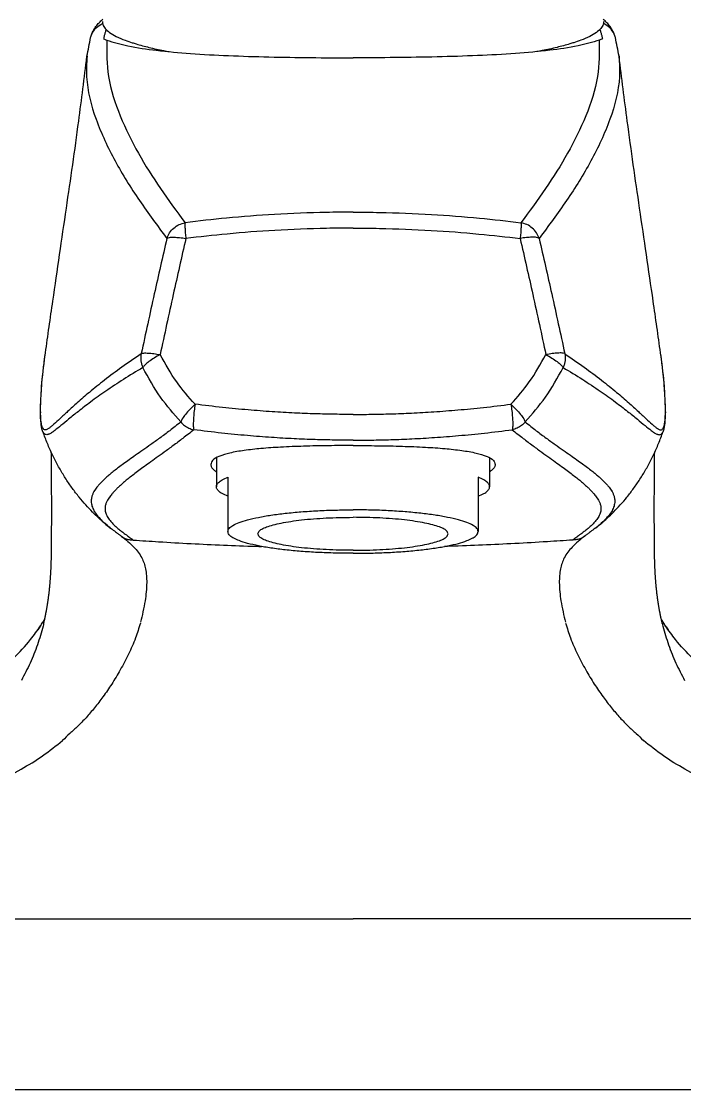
# Model space of a CAD drawing. Header units: millimetres. Extents: x 555 to 100215, y 750 to 17024.
# Drawn here: x 10255.9 to 10314.2, y 7027.1 to 7121 of the extents above; entities that cross this region are included whole.
import ezdxf

# ---------------------------------------------------------------- set-up
doc = ezdxf.new("R2010")
doc.units = ezdxf.units.MM
doc.layers.add('ELE', color=7, linetype='Continuous')

# ---------------------------------------------------------------- blocks, each defined once
blk = doc.blocks.new('zw$606B')
at = {"layer": 'ELE', "color": 8}
for p, q in [((703.119, 841.36, 0), (703.147, 841.557, 0)), ((757.208, 841.36, 0), (757.181, 841.557, 0)), ((718.164, 832.35, 0), (718.164, 829.8, 0)), ((742.164, 832.35, 0), (742.164, 829.8, 0)), ((719.164, 830.633, 0), (719.164, 825.861, 0)), ((741.164, 830.633, 0), (741.164, 825.861, 0))]:
    blk.add_line(p, q, dxfattribs=at)
at = {"layer": 'ELE', "color": 6}
for p, q in [((488.015, 791.842, 0), (730.164, 791.842, 0)), ((972.313, 791.842, 0), (730.164, 791.842, 0)), ((1435.327, 776.842, 0), (25, 776.842, 0))]:
    blk.add_line(p, q, dxfattribs=at)
at = {"layer": 'ELE', "color": 8}
for points, knots in [([(707.116, 869.256, 0), (707.129, 869.302, 0), (707.183, 869.495, 0), (707.322, 869.83, 0), (707.568, 870.22, 0), (707.861, 870.569, 0), (708.081, 870.764, 0), (708.191, 870.862, 0)], [0, 0, 0, 0, 0.141895, 0.601661, 1.081007, 1.521962, 1.962633, 1.962633, 1.962633, 1.962633]), ([(753.212, 869.256, 0), (753.199, 869.302, 0), (753.144, 869.495, 0), (753.006, 869.83, 0), (752.76, 870.22, 0), (752.467, 870.569, 0), (752.247, 870.764, 0), (752.137, 870.862, 0)], [0, 0, 0, 0, 0.141895, 0.601661, 1.081007, 1.521962, 1.962633, 1.962633, 1.962633, 1.962633]), ([(707.116, 869.256, 0), (707.147, 869.351, 0), (707.25, 869.664, 0), (707.577, 870.145, 0), (707.974, 870.384, 0), (708.174, 870.505, 0)], [0, 0, 0, 0, 0.301113, 0.986847, 1.681233, 1.681233, 1.681233, 1.681233]), ([(708.169, 870.677, 0), (708.17, 870.592, 0), (708.171, 870.367, 0), (708.399, 870.014, 0), (708.814, 869.663, 0), (709.417, 869.321, 0), (710.089, 869.034, 0), (710.564, 868.874, 0), (710.772, 868.804, 0)], [0, 0, 0, 0, 0.251824, 0.664837, 1.198151, 1.883414, 2.731573, 3.388597, 3.388597, 3.388597, 3.388597]), ([(708.483, 869.961, 0), (708.482, 869.958, 0), (708.45, 869.872, 0), (708.391, 869.696, 0), (708.315, 869.421, 0), (708.277, 869.23, 0), (708.257, 869.131, 0)], [0, 0, 0, 0, 0.0070976, 0.2751732, 0.5589814, 0.8608366, 0.8608366, 0.8608366, 0.8608366]), ([(752.159, 870.677, 0), (752.158, 870.592, 0), (752.156, 870.367, 0), (751.929, 870.014, 0), (751.514, 869.663, 0), (750.911, 869.321, 0), (750.239, 869.034, 0), (749.763, 868.874, 0), (749.556, 868.804, 0)], [0, 0, 0, 0, 0.251824, 0.664837, 1.198151, 1.883414, 2.731573, 3.388597, 3.388597, 3.388597, 3.388597]), ([(751.844, 869.961, 0), (751.845, 869.958, 0), (751.877, 869.872, 0), (751.937, 869.696, 0), (752.013, 869.421, 0), (752.051, 869.23, 0), (752.071, 869.131, 0)], [0, 0, 0, 0, 0.0070976, 0.2751732, 0.5589814, 0.8608366, 0.8608366, 0.8608366, 0.8608366]), ([(753.212, 869.256, 0), (753.18, 869.351, 0), (753.077, 869.664, 0), (752.751, 870.145, 0), (752.353, 870.384, 0), (752.153, 870.505, 0)], [0, 0, 0, 0, 0.301113, 0.986847, 1.681233, 1.681233, 1.681233, 1.681233]), ([(708.257, 869.131, 0), (708.299, 869.114, 0), (708.389, 869.079, 0), (708.479, 869.046, 0), (708.527, 869.028, 0)], [0, 0, 0, 0, 0.1375437, 0.2890105, 0.2890105, 0.2890105, 0.2890105]), ([(708.527, 869.028, 0), (709.146, 868.846, 0), (710.573, 868.426, 0), (713.046, 868.1, 0), (715.988, 867.828, 0), (719.286, 867.655, 0), (722.809, 867.545, 0), (726.459, 867.487, 0), (728.924, 867.475, 0), (730.164, 867.475, 0)], [0, 0, 0, 0, 1.934092, 4.457831, 7.460022, 10.80361, 14.360842, 18.033797, 21.754691, 21.754691, 21.754691, 21.754691]), ([(708.528, 869.028, 0), (708.527, 867.957, 0), (708.526, 865.674, 0), (709.651, 862.322, 0), (711.262, 859.057, 0), (713.223, 855.951, 0), (714.68, 853.981, 0), (715.41, 852.993, 0)], [0, 0, 0, 0, 3.192956, 6.812339, 10.458181, 14.121103, 17.808419, 17.808419, 17.808419, 17.808419]), ([(751.801, 869.028, 0), (751.182, 868.846, 0), (749.755, 868.426, 0), (747.282, 868.1, 0), (744.339, 867.828, 0), (741.042, 867.655, 0), (737.519, 867.545, 0), (733.869, 867.487, 0), (731.404, 867.475, 0), (730.164, 867.475, 0)], [0, 0, 0, 0, 1.934092, 4.457831, 7.460022, 10.80361, 14.360842, 18.033797, 21.754691, 21.754691, 21.754691, 21.754691]), ([(751.8, 869.028, 0), (751.801, 867.957, 0), (751.802, 865.674, 0), (750.677, 862.322, 0), (749.066, 859.057, 0), (747.105, 855.951, 0), (745.648, 853.981, 0), (744.917, 852.993, 0)], [0, 0, 0, 0, 3.192956, 6.812339, 10.458181, 14.121103, 17.808419, 17.808419, 17.808419, 17.808419]), ([(752.071, 869.131, 0), (752.028, 869.114, 0), (751.939, 869.079, 0), (751.848, 869.046, 0), (751.801, 869.028, 0)], [0, 0, 0, 0, 0.1375437, 0.2890105, 0.2890105, 0.2890105, 0.2890105]), ([(710.772, 868.804, 0), (710.885, 868.768, 0), (711.371, 868.614, 0), (712.291, 868.371, 0), (713.259, 868.158, 0), (713.848, 868.045, 0), (714.003, 868.016, 0)], [0, 0, 0, 0, 0.355419, 1.527898, 2.853253, 3.327862, 3.327862, 3.327862, 3.327862]), ([(749.556, 868.804, 0), (749.443, 868.768, 0), (748.957, 868.614, 0), (748.037, 868.371, 0), (747.069, 868.158, 0), (746.48, 868.045, 0), (746.324, 868.016, 0)], [0, 0, 0, 0, 0.355419, 1.527898, 2.853253, 3.327862, 3.327862, 3.327862, 3.327862]), ([(703.147, 841.556, 0), (703.362, 843.075, 0), (703.964, 847.313, 0), (704.967, 854.095, 0), (706.005, 861.255, 0), (706.559, 865.708, 0), (706.796, 867.607, 0)], [0, 0, 0, 0, 4.603147, 12.841681, 20.56605, 26.305652, 26.305652, 26.305652, 26.305652]), ([(706.798, 867.607, 0), (706.766, 867.009, 0), (706.666, 865.132, 0), (707.517, 861.965, 0), (709.204, 858.364, 0), (711.363, 854.902, 0), (712.993, 852.712, 0), (713.811, 851.613, 0)], [0, 0, 0, 0, 1.789517, 5.624093, 9.644065, 13.72121, 17.832327, 17.832327, 17.832327, 17.832327]), ([(753.53, 867.607, 0), (753.562, 867.009, 0), (753.662, 865.132, 0), (752.811, 861.965, 0), (751.124, 858.364, 0), (748.965, 854.902, 0), (747.335, 852.712, 0), (746.517, 851.613, 0)], [0, 0, 0, 0, 1.789517, 5.624093, 9.644065, 13.72121, 17.832327, 17.832327, 17.832327, 17.832327]), ([(757.181, 841.556, 0), (756.965, 843.075, 0), (756.364, 847.313, 0), (755.361, 854.095, 0), (754.323, 861.255, 0), (753.768, 865.708, 0), (753.532, 867.607, 0)], [0, 0, 0, 0, 4.603147, 12.841681, 20.56605, 26.305652, 26.305652, 26.305652, 26.305652]), ([(730.164, 853.918, 0), (729.383, 853.918, 0), (727.083, 853.895, 0), (723.377, 853.747, 0), (719.238, 853.437, 0), (716.625, 853.134, 0), (715.41, 852.993, 0)], [14.791139, 14.791139, 14.791139, 14.791139, 17.133817, 21.69071, 25.914078, 29.582266, 29.582266, 29.582266, 29.582266]), ([(730.164, 853.918, 0), (730.945, 853.918, 0), (733.245, 853.895, 0), (736.95, 853.747, 0), (741.089, 853.437, 0), (743.703, 853.134, 0), (744.917, 852.993, 0)], [14.791139, 14.791139, 14.791139, 14.791139, 17.133817, 21.69071, 25.914078, 29.582266, 29.582266, 29.582266, 29.582266]), ([(713.811, 851.612, 0), (713.882, 851.783, 0), (714.026, 852.125, 0), (714.407, 852.539, 0), (714.872, 852.854, 0), (715.232, 852.947, 0), (715.41, 852.993, 0)], [0, 0, 0, 0, 0.550776, 1.106569, 1.66091, 2.211607, 2.211607, 2.211607, 2.211607]), ([(715.41, 852.993, 0), (715.406, 852.928, 0), (715.394, 852.76, 0), (715.409, 852.454, 0), (715.434, 852.056, 0), (715.464, 851.761, 0), (715.479, 851.603, 0)], [0, 0, 0, 0, 0.194506, 0.506251, 0.915032, 1.393455, 1.393455, 1.393455, 1.393455]), ([(744.917, 852.993, 0), (744.922, 852.928, 0), (744.934, 852.76, 0), (744.919, 852.454, 0), (744.893, 852.056, 0), (744.864, 851.761, 0), (744.848, 851.603, 0)], [0, 0, 0, 0, 0.194506, 0.506251, 0.915032, 1.393455, 1.393455, 1.393455, 1.393455]), ([(746.517, 851.612, 0), (746.446, 851.783, 0), (746.302, 852.125, 0), (745.921, 852.539, 0), (745.455, 852.854, 0), (745.096, 852.947, 0), (744.917, 852.993, 0)], [0, 0, 0, 0, 0.550776, 1.106569, 1.66091, 2.211607, 2.211607, 2.211607, 2.211607]), ([(730.164, 852.519, 0), (729.387, 852.519, 0), (727.098, 852.496, 0), (723.41, 852.35, 0), (719.29, 852.043, 0), (716.689, 851.742, 0), (715.479, 851.603, 0)], [14.721709, 14.721709, 14.721709, 14.721709, 17.0531, 21.58821, 25.79183, 29.443406, 29.443406, 29.443406, 29.443406]), ([(730.164, 852.519, 0), (730.941, 852.519, 0), (733.23, 852.496, 0), (736.918, 852.35, 0), (741.038, 852.043, 0), (743.639, 851.742, 0), (744.848, 851.603, 0)], [14.721709, 14.721709, 14.721709, 14.721709, 17.0531, 21.58821, 25.79183, 29.443406, 29.443406, 29.443406, 29.443406]), ([(713.811, 851.612, 0), (713.44, 849.987, 0), (712.672, 846.619, 0), (711.941, 843.243, 0), (711.563, 841.496, 0)], [0, 0, 0, 0, 5.000939, 10.363481, 10.363481, 10.363481, 10.363481]), ([(715.479, 851.603, 0), (715.107, 849.964, 0), (714.335, 846.569, 0), (713.602, 843.165, 0), (713.222, 841.404, 0)], [0, 0, 0, 0, 5.040439, 10.44536, 10.44536, 10.44536, 10.44536]), ([(713.811, 851.612, 0), (713.89, 851.643, 0), (714.09, 851.719, 0), (714.472, 851.72, 0), (714.949, 851.694, 0), (715.295, 851.634, 0), (715.479, 851.603, 0)], [0, 0, 0, 0, 0.253573, 0.637564, 1.12866, 1.689377, 1.689377, 1.689377, 1.689377]), ([(746.517, 851.612, 0), (746.438, 851.643, 0), (746.238, 851.719, 0), (745.856, 851.72, 0), (745.379, 851.694, 0), (745.033, 851.634, 0), (744.848, 851.603, 0)], [0, 0, 0, 0, 0.253573, 0.637564, 1.12866, 1.689377, 1.689377, 1.689377, 1.689377]), ([(744.848, 851.603, 0), (745.221, 849.964, 0), (745.993, 846.569, 0), (746.726, 843.165, 0), (747.105, 841.404, 0)], [0, 0, 0, 0, 5.040439, 10.44536, 10.44536, 10.44536, 10.44536]), ([(746.517, 851.612, 0), (746.888, 849.987, 0), (747.656, 846.619, 0), (748.387, 843.243, 0), (748.765, 841.496, 0)], [0, 0, 0, 0, 5.000939, 10.363481, 10.363481, 10.363481, 10.363481]), ([(702.714, 836.371, 0), (702.732, 837.004, 0), (702.774, 838.532, 0), (702.963, 840.192, 0), (703.101, 841.219, 0), (703.119, 841.359, 0)], [0, 0, 0, 0, 1.898438, 4.584168, 5.00703, 5.00703, 5.00703, 5.00703]), ([(702.722, 836.371, 0), (702.722, 836.58, 0), (702.723, 837.041, 0), (702.757, 837.805, 0), (702.821, 838.715, 0), (702.922, 839.78, 0), (703.028, 840.679, 0), (703.101, 841.223, 0), (703.119, 841.36, 0)], [0, 0, 0, 0, 0.625448, 1.384215, 2.292611, 3.361582, 4.594443, 5.008157, 5.008157, 5.008157, 5.008157]), ([(711.558, 841.483, 0), (710.989, 841.093, 0), (709.892, 840.341, 0), (708.376, 839.205, 0), (707.073, 838.159, 0), (706.005, 837.236, 0), (705.149, 836.461, 0), (704.475, 835.822, 0), (704.072, 835.452, 0), (703.895, 835.289, 0)], [0, 0, 0, 0, 2.069472, 3.989068, 5.682825, 7.08215, 8.223508, 9.146109, 9.866446, 9.866446, 9.866446, 9.866446]), ([(711.558, 841.483, 0), (711.549, 841.45, 0), (711.533, 841.394, 0), (711.53, 841.311, 0), (711.527, 841.234, 0), (711.523, 841.149, 0), (711.519, 841.053, 0), (711.524, 840.947, 0), (711.538, 840.831, 0), (711.558, 840.705, 0), (711.59, 840.569, 0), (711.635, 840.422, 0), (711.676, 840.323, 0), (711.698, 840.271, 0)], [0, 0, 0, 0, 0.102277, 0.175478, 0.248397, 0.333101, 0.43018, 0.53579, 0.651813, 0.779431, 0.919003, 1.072153, 1.239965, 1.239965, 1.239965, 1.239965]), ([(711.563, 841.496, 0), (711.639, 841.514, 0), (711.837, 841.561, 0), (712.208, 841.54, 0), (712.685, 841.498, 0), (713.035, 841.437, 0), (713.222, 841.404, 0)], [0, 0, 0, 0, 0.232864, 0.609604, 1.103486, 1.67329, 1.67329, 1.67329, 1.67329]), ([(713.222, 841.404, 0), (713.044, 841.306, 0), (712.703, 841.12, 0), (712.261, 840.816, 0), (711.914, 840.547, 0), (711.766, 840.344, 0), (711.705, 840.262, 0)], [0, 0, 0, 0, 0.610703, 1.163988, 1.610186, 1.915301, 1.915301, 1.915301, 1.915301]), ([(716.286, 837.051, 0), (715.727, 837.685, 0), (714.546, 839.023, 0), (713.679, 840.583, 0), (713.222, 841.404, 0)], [0, 0, 0, 0, 2.530131, 5.337465, 5.337465, 5.337465, 5.337465]), ([(744.041, 837.051, 0), (744.601, 837.685, 0), (745.782, 839.023, 0), (746.649, 840.583, 0), (747.105, 841.404, 0)], [0, 0, 0, 0, 2.530131, 5.337465, 5.337465, 5.337465, 5.337465]), ([(748.765, 841.496, 0), (748.689, 841.514, 0), (748.491, 841.561, 0), (748.119, 841.54, 0), (747.642, 841.498, 0), (747.293, 841.437, 0), (747.105, 841.404, 0)], [0, 0, 0, 0, 0.232864, 0.609604, 1.103486, 1.67329, 1.67329, 1.67329, 1.67329]), ([(747.105, 841.404, 0), (747.284, 841.306, 0), (747.625, 841.12, 0), (748.066, 840.816, 0), (748.414, 840.547, 0), (748.562, 840.344, 0), (748.622, 840.262, 0)], [0, 0, 0, 0, 0.610703, 1.163988, 1.610186, 1.915301, 1.915301, 1.915301, 1.915301]), ([(748.769, 841.483, 0), (748.779, 841.45, 0), (748.795, 841.394, 0), (748.798, 841.311, 0), (748.8, 841.234, 0), (748.805, 841.149, 0), (748.809, 841.053, 0), (748.803, 840.947, 0), (748.79, 840.831, 0), (748.77, 840.705, 0), (748.738, 840.569, 0), (748.693, 840.422, 0), (748.652, 840.323, 0), (748.63, 840.271, 0)], [0, 0, 0, 0, 0.102277, 0.175478, 0.248397, 0.333101, 0.43018, 0.53579, 0.651813, 0.779431, 0.919003, 1.072153, 1.239965, 1.239965, 1.239965, 1.239965]), ([(748.769, 841.483, 0), (749.338, 841.093, 0), (750.435, 840.341, 0), (751.952, 839.205, 0), (753.255, 838.159, 0), (754.323, 837.236, 0), (755.179, 836.461, 0), (755.852, 835.822, 0), (756.256, 835.452, 0), (756.433, 835.289, 0)], [0, 0, 0, 0, 2.069472, 3.989068, 5.682825, 7.08215, 8.223508, 9.146109, 9.866446, 9.866446, 9.866446, 9.866446]), ([(757.606, 836.371, 0), (757.606, 836.58, 0), (757.605, 837.041, 0), (757.57, 837.805, 0), (757.507, 838.715, 0), (757.406, 839.78, 0), (757.3, 840.679, 0), (757.227, 841.223, 0), (757.208, 841.36, 0)], [0, 0, 0, 0, 0.625448, 1.384215, 2.292611, 3.361582, 4.594443, 5.008157, 5.008157, 5.008157, 5.008157]), ([(757.614, 836.371, 0), (757.596, 837.004, 0), (757.554, 838.532, 0), (757.365, 840.192, 0), (757.227, 841.219, 0), (757.208, 841.359, 0)], [0, 0, 0, 0, 1.898438, 4.584168, 5.00703, 5.00703, 5.00703, 5.00703]), ([(711.698, 840.271, 0), (711.126, 839.925, 0), (710.024, 839.258, 0), (708.497, 838.242, 0), (707.183, 837.304, 0), (706.105, 836.474, 0), (705.239, 835.779, 0), (704.557, 835.207, 0), (704.146, 834.881, 0), (703.966, 834.739, 0)], [0, 0, 0, 0, 2.006255, 3.864132, 5.49997, 6.848463, 7.945546, 8.829889, 9.518508, 9.518508, 9.518508, 9.518508]), ([(715.031, 835.49, 0), (714.418, 836.194, 0), (713.137, 837.664, 0), (712.196, 839.372, 0), (711.705, 840.262, 0)], [0, 0, 0, 0, 2.793992, 5.831667, 5.831667, 5.831667, 5.831667]), ([(745.296, 835.49, 0), (745.91, 836.194, 0), (747.191, 837.664, 0), (748.132, 839.372, 0), (748.622, 840.262, 0)], [0, 0, 0, 0, 2.793992, 5.831667, 5.831667, 5.831667, 5.831667]), ([(748.63, 840.271, 0), (749.202, 839.925, 0), (750.304, 839.258, 0), (751.831, 838.242, 0), (753.145, 837.304, 0), (754.223, 836.474, 0), (755.089, 835.779, 0), (755.771, 835.207, 0), (756.182, 834.881, 0), (756.361, 834.739, 0)], [0, 0, 0, 0, 2.006255, 3.864132, 5.49997, 6.848463, 7.945546, 8.829889, 9.518508, 9.518508, 9.518508, 9.518508]), ([(716.286, 837.051, 0), (716.133, 836.901, 0), (715.84, 836.614, 0), (715.47, 836.185, 0), (715.184, 835.824, 0), (715.075, 835.585, 0), (715.031, 835.49, 0)], [0, 0, 0, 0, 0.643234, 1.229716, 1.701124, 2.014651, 2.014651, 2.014651, 2.014651]), ([(716.286, 837.051, 0), (716.259, 836.855, 0), (716.207, 836.473, 0), (716.157, 835.924, 0), (716.133, 835.447, 0), (716.126, 835.08, 0), (716.163, 834.881, 0), (716.177, 834.806, 0)], [0, 0, 0, 0, 0.590958, 1.158441, 1.651186, 2.026775, 2.255035, 2.255035, 2.255035, 2.255035]), ([(730.164, 836.152, 0), (729.631, 836.155, 0), (728.527, 836.159, 0), (726.814, 836.199, 0), (724.978, 836.271, 0), (723.012, 836.383, 0), (720.905, 836.544, 0), (718.646, 836.76, 0), (717.092, 836.951, 0), (716.286, 837.051, 0)], [0, 0, 0, 0, 1.599086, 3.310109, 5.142979, 7.108494, 9.217462, 11.481729, 13.916094, 13.916094, 13.916094, 13.916094]), ([(730.164, 836.152, 0), (730.697, 836.155, 0), (731.8, 836.159, 0), (733.514, 836.199, 0), (735.349, 836.271, 0), (737.315, 836.383, 0), (739.422, 836.544, 0), (741.682, 836.76, 0), (743.236, 836.951, 0), (744.041, 837.051, 0)], [0, 0, 0, 0, 1.599086, 3.310109, 5.142979, 7.108494, 9.217462, 11.481729, 13.916094, 13.916094, 13.916094, 13.916094]), ([(744.041, 837.051, 0), (744.195, 836.901, 0), (744.488, 836.614, 0), (744.858, 836.185, 0), (745.143, 835.824, 0), (745.253, 835.585, 0), (745.296, 835.49, 0)], [0, 0, 0, 0, 0.643234, 1.229716, 1.701124, 2.014651, 2.014651, 2.014651, 2.014651]), ([(744.041, 837.051, 0), (744.068, 836.855, 0), (744.121, 836.473, 0), (744.171, 835.924, 0), (744.195, 835.447, 0), (744.202, 835.08, 0), (744.165, 834.881, 0), (744.151, 834.806, 0)], [0, 0, 0, 0, 0.590958, 1.158441, 1.651186, 2.026775, 2.255035, 2.255035, 2.255035, 2.255035]), ([(702.722, 836.371, 0), (702.718, 836.343, 0), (702.714, 836.313, 0), (702.715, 836.282, 0), (702.715, 836.281, 0)], [0, 0, 0, 0, 0.0852455, 0.090879, 0.090879, 0.090879, 0.090879]), ([(702.744, 835.766, 0), (702.743, 835.787, 0), (702.737, 835.871, 0), (702.73, 836.014, 0), (702.725, 836.176, 0), (702.723, 836.275, 0), (702.722, 836.314, 0)], [0, 0, 0, 0, 0.0641397, 0.2514782, 0.4312456, 0.5483865, 0.5483865, 0.5483865, 0.5483865]), ([(757.583, 835.766, 0), (757.585, 835.787, 0), (757.591, 835.871, 0), (757.598, 836.014, 0), (757.603, 836.176, 0), (757.605, 836.275, 0), (757.605, 836.314, 0)], [0, 0, 0, 0, 0.0641397, 0.2514782, 0.4312456, 0.5483865, 0.5483865, 0.5483865, 0.5483865]), ([(757.606, 836.371, 0), (757.61, 836.343, 0), (757.613, 836.313, 0), (757.613, 836.282, 0), (757.613, 836.281, 0)], [0, 0, 0, 0, 0.0852455, 0.090879, 0.090879, 0.090879, 0.090879]), ([(702.896, 834.718, 0), (702.877, 834.778, 0), (702.792, 835.05, 0), (702.749, 835.423, 0), (702.732, 835.731, 0), (702.727, 835.819, 0)], [0, 0, 0, 0, 0.189273, 0.854339, 1.116841, 1.116841, 1.116841, 1.116841]), ([(702.814, 835.246, 0), (702.802, 835.31, 0), (702.776, 835.439, 0), (702.757, 835.613, 0), (702.748, 835.723, 0), (702.744, 835.766, 0)], [0, 0, 0, 0, 0.1966876, 0.395102, 0.5252819, 0.5252819, 0.5252819, 0.5252819]), ([(702.909, 834.967, 0), (702.893, 835, 0), (702.852, 835.089, 0), (702.829, 835.185, 0), (702.814, 835.246, 0)], [0, 0, 0, 0, 0.1093569, 0.2948711, 0.2948711, 0.2948711, 0.2948711]), ([(703.895, 835.289, 0), (703.848, 835.247, 0), (703.76, 835.17, 0), (703.635, 835.065, 0), (703.535, 834.986, 0), (703.475, 834.943, 0), (703.453, 834.927, 0)], [0, 0, 0, 0, 0.1906895, 0.3509693, 0.4892569, 0.5720505, 0.5720505, 0.5720505, 0.5720505]), ([(715.031, 835.49, 0), (714.711, 835.232, 0), (714.107, 834.746, 0), (713.223, 834.093, 0), (712.429, 833.524, 0), (711.719, 833.025, 0), (711.087, 832.582, 0), (710.524, 832.187, 0), (710.026, 831.83, 0), (709.587, 831.505, 0), (709.199, 831.206, 0), (708.86, 830.93, 0), (708.563, 830.676, 0), (708.306, 830.441, 0), (708.084, 830.225, 0), (707.896, 830.025, 0), (707.737, 829.84, 0), (707.603, 829.669, 0), (707.526, 829.558, 0), (707.49, 829.505, 0)], [0, 0, 0, 0, 1.231587, 2.325804, 3.297966, 4.161586, 4.929529, 5.613504, 6.223289, 6.767718, 7.255064, 7.691022, 8.080132, 8.426875, 8.73523, 9.008858, 9.251455, 9.466602, 9.657838, 9.657838, 9.657838, 9.657838]), ([(715.031, 835.49, 0), (715.137, 835.381, 0), (715.348, 835.163, 0), (715.742, 834.927, 0), (716.032, 834.847, 0), (716.177, 834.806, 0)], [0, 0, 0, 0, 0.454122, 0.90694, 1.355481, 1.355481, 1.355481, 1.355481]), ([(745.296, 835.49, 0), (745.191, 835.381, 0), (744.98, 835.163, 0), (744.586, 834.927, 0), (744.295, 834.847, 0), (744.151, 834.806, 0)], [0, 0, 0, 0, 0.454122, 0.90694, 1.355481, 1.355481, 1.355481, 1.355481]), ([(745.296, 835.49, 0), (745.616, 835.232, 0), (746.22, 834.746, 0), (747.105, 834.093, 0), (747.898, 833.524, 0), (748.608, 833.025, 0), (749.241, 832.582, 0), (749.803, 832.187, 0), (750.301, 831.83, 0), (750.741, 831.505, 0), (751.128, 831.206, 0), (751.468, 830.93, 0), (751.765, 830.676, 0), (752.022, 830.441, 0), (752.243, 830.225, 0), (752.432, 830.025, 0), (752.591, 829.84, 0), (752.725, 829.669, 0), (752.802, 829.558, 0), (752.838, 829.505, 0)], [0, 0, 0, 0, 1.231587, 2.325804, 3.297966, 4.161586, 4.929529, 5.613504, 6.223289, 6.767718, 7.255064, 7.691022, 8.080132, 8.426875, 8.73523, 9.008858, 9.251455, 9.466602, 9.657838, 9.657838, 9.657838, 9.657838]), ([(756.433, 835.289, 0), (756.48, 835.247, 0), (756.568, 835.17, 0), (756.693, 835.065, 0), (756.792, 834.986, 0), (756.853, 834.943, 0), (756.875, 834.927, 0)], [0, 0, 0, 0, 0.1906895, 0.3509693, 0.4892569, 0.5720505, 0.5720505, 0.5720505, 0.5720505]), ([(757.419, 834.967, 0), (757.435, 835, 0), (757.476, 835.089, 0), (757.499, 835.185, 0), (757.514, 835.246, 0)], [0, 0, 0, 0, 0.1093569, 0.2948711, 0.2948711, 0.2948711, 0.2948711]), ([(757.432, 834.718, 0), (757.451, 834.778, 0), (757.535, 835.05, 0), (757.578, 835.423, 0), (757.596, 835.731, 0), (757.601, 835.819, 0)], [0, 0, 0, 0, 0.189273, 0.854339, 1.116841, 1.116841, 1.116841, 1.116841]), ([(757.514, 835.246, 0), (757.526, 835.31, 0), (757.551, 835.439, 0), (757.571, 835.613, 0), (757.58, 835.723, 0), (757.583, 835.766, 0)], [0, 0, 0, 0, 0.1966876, 0.395102, 0.5252819, 0.5252819, 0.5252819, 0.5252819]), ([(703.966, 834.739, 0), (703.918, 834.702, 0), (703.829, 834.635, 0), (703.7, 834.548, 0), (703.586, 834.48, 0), (703.479, 834.427, 0), (703.374, 834.388, 0), (703.266, 834.367, 0), (703.151, 834.378, 0), (703.042, 834.444, 0), (702.956, 834.56, 0), (702.919, 834.656, 0), (702.899, 834.708, 0)], [0, 0, 0, 0, 0.181783, 0.334118, 0.465431, 0.582134, 0.691242, 0.800135, 0.910334, 1.027761, 1.170038, 1.336277, 1.336277, 1.336277, 1.336277]), ([(708.858, 826.173, 0), (708.851, 826.179, 0), (708.682, 826.31, 0), (708.335, 826.593, 0), (707.809, 827.054, 0), (707.249, 827.592, 0), (706.668, 828.208, 0), (706.081, 828.898, 0), (705.503, 829.654, 0), (704.947, 830.468, 0), (704.419, 831.335, 0), (703.925, 832.253, 0), (703.471, 833.221, 0), (703.135, 834.047, 0), (702.955, 834.55, 0), (702.899, 834.708, 0)], [0, 0, 0, 0, 0.026104, 0.641556, 1.343946, 2.123021, 2.97135, 3.881601, 4.839207, 5.825513, 6.838839, 7.881434, 8.950768, 10.047842, 10.552729, 10.552729, 10.552729, 10.552729]), ([(703.453, 834.927, 0), (703.442, 834.92, 0), (703.4, 834.892, 0), (703.324, 834.847, 0), (703.223, 834.805, 0), (703.115, 834.791, 0), (703.007, 834.831, 0), (702.945, 834.903, 0), (702.917, 834.953, 0), (702.909, 834.967, 0)], [0, 0, 0, 0, 0.0395884, 0.1526264, 0.2624002, 0.3672417, 0.4708791, 0.5938876, 0.6425849, 0.6425849, 0.6425849, 0.6425849]), ([(716.177, 834.806, 0), (715.859, 834.551, 0), (715.259, 834.069, 0), (714.384, 833.417, 0), (713.601, 832.847, 0), (712.901, 832.345, 0), (712.279, 831.9, 0), (711.727, 831.501, 0), (711.238, 831.142, 0), (710.807, 830.814, 0), (710.427, 830.514, 0), (710.093, 830.238, 0), (709.801, 829.985, 0), (709.548, 829.752, 0), (709.33, 829.538, 0), (709.143, 829.341, 0), (708.986, 829.16, 0), (708.853, 828.995, 0), (708.775, 828.886, 0), (708.739, 828.835, 0)], [0, 0, 0, 0, 1.22287, 2.308835, 3.273153, 4.129447, 4.890616, 5.568308, 6.172171, 6.711108, 7.193398, 7.624728, 8.009611, 8.352407, 8.656855, 8.926607, 9.165368, 9.376725, 9.564139, 9.564139, 9.564139, 9.564139]), ([(730.164, 833.887, 0), (729.627, 833.889, 0), (728.515, 833.894, 0), (726.788, 833.935, 0), (724.939, 834.009, 0), (722.957, 834.123, 0), (720.833, 834.288, 0), (718.556, 834.509, 0), (716.989, 834.705, 0), (716.177, 834.806, 0)], [0, 0, 0, 0, 1.610955, 3.335015, 5.182211, 7.163444, 9.289599, 11.572563, 14.027221, 14.027221, 14.027221, 14.027221]), ([(730.164, 833.887, 0), (730.701, 833.889, 0), (731.813, 833.894, 0), (733.54, 833.935, 0), (735.389, 834.009, 0), (737.371, 834.123, 0), (739.495, 834.288, 0), (741.772, 834.509, 0), (743.339, 834.705, 0), (744.151, 834.806, 0)], [0, 0, 0, 0, 1.610955, 3.335015, 5.182211, 7.163444, 9.289599, 11.572563, 14.027221, 14.027221, 14.027221, 14.027221]), ([(744.151, 834.806, 0), (744.469, 834.551, 0), (745.069, 834.069, 0), (745.944, 833.417, 0), (746.727, 832.847, 0), (747.426, 832.345, 0), (748.048, 831.9, 0), (748.601, 831.501, 0), (749.089, 831.142, 0), (749.521, 830.814, 0), (749.901, 830.514, 0), (750.235, 830.238, 0), (750.526, 829.985, 0), (750.78, 829.752, 0), (750.998, 829.538, 0), (751.184, 829.341, 0), (751.342, 829.16, 0), (751.475, 828.995, 0), (751.552, 828.886, 0), (751.589, 828.835, 0)], [0, 0, 0, 0, 1.22287, 2.308835, 3.273153, 4.129447, 4.890616, 5.568308, 6.172171, 6.711108, 7.193398, 7.624728, 8.009611, 8.352407, 8.656855, 8.926607, 9.165368, 9.376725, 9.564139, 9.564139, 9.564139, 9.564139]), ([(751.47, 826.173, 0), (751.477, 826.179, 0), (751.645, 826.31, 0), (751.993, 826.593, 0), (752.519, 827.054, 0), (753.079, 827.592, 0), (753.66, 828.208, 0), (754.246, 828.898, 0), (754.824, 829.654, 0), (755.381, 830.468, 0), (755.908, 831.335, 0), (756.402, 832.253, 0), (756.857, 833.221, 0), (757.193, 834.047, 0), (757.373, 834.55, 0), (757.429, 834.708, 0)], [0, 0, 0, 0, 0.026104, 0.641556, 1.343946, 2.123021, 2.97135, 3.881601, 4.839207, 5.825513, 6.838839, 7.881434, 8.950768, 10.047842, 10.552729, 10.552729, 10.552729, 10.552729]), ([(756.361, 834.739, 0), (756.41, 834.702, 0), (756.499, 834.635, 0), (756.627, 834.548, 0), (756.742, 834.48, 0), (756.849, 834.427, 0), (756.954, 834.388, 0), (757.062, 834.367, 0), (757.176, 834.378, 0), (757.286, 834.444, 0), (757.371, 834.56, 0), (757.409, 834.656, 0), (757.429, 834.708, 0)], [0, 0, 0, 0, 0.181783, 0.334118, 0.465431, 0.582134, 0.691242, 0.800135, 0.910334, 1.027761, 1.170038, 1.336277, 1.336277, 1.336277, 1.336277]), ([(756.875, 834.927, 0), (756.886, 834.92, 0), (756.928, 834.892, 0), (757.004, 834.847, 0), (757.105, 834.805, 0), (757.213, 834.791, 0), (757.321, 834.831, 0), (757.383, 834.903, 0), (757.411, 834.953, 0), (757.419, 834.967, 0)], [0, 0, 0, 0, 0.0395884, 0.1526264, 0.2624002, 0.3672417, 0.4708791, 0.5938876, 0.6425849, 0.6425849, 0.6425849, 0.6425849]), ([(730.164, 833.417, 0), (729.442, 833.414, 0), (727.995, 833.409, 0), (725.875, 833.364, 0), (723.902, 833.286, 0), (722.161, 833.169, 0), (720.672, 833.006, 0), (719.421, 832.799, 0), (718.506, 832.518, 0), (717.827, 832.226, 0), (717.71, 831.886, 0), (717.667, 831.762, 0)], [0, 0, 0, 0, 2.166584, 4.341458, 6.359052, 8.090593, 9.570443, 10.864543, 11.854324, 12.519693, 12.899764, 12.899764, 12.899764, 12.899764]), ([(730.164, 833.417, 0), (730.886, 833.414, 0), (732.333, 833.409, 0), (734.453, 833.364, 0), (736.425, 833.286, 0), (738.166, 833.169, 0), (739.656, 833.006, 0), (740.906, 832.799, 0), (741.822, 832.518, 0), (742.501, 832.226, 0), (742.618, 831.886, 0), (742.66, 831.762, 0)], [0, 0, 0, 0, 2.166584, 4.341458, 6.359052, 8.090593, 9.570443, 10.864543, 11.854324, 12.519693, 12.899764, 12.899764, 12.899764, 12.899764]), ([(703.69, 825.194, 0), (703.692, 825.767, 0), (703.697, 827.016, 0), (703.696, 828.898, 0), (703.688, 830.793, 0), (703.675, 832.084, 0), (703.665, 832.743, 0), (703.664, 832.817, 0)], [0, 0, 0, 0, 1.718441, 3.748649, 5.646246, 7.401264, 7.622979, 7.622979, 7.622979, 7.622979]), ([(756.638, 825.194, 0), (756.636, 825.767, 0), (756.631, 827.016, 0), (756.632, 828.898, 0), (756.64, 830.793, 0), (756.653, 832.084, 0), (756.663, 832.743, 0), (756.664, 832.817, 0)], [0, 0, 0, 0, 1.718441, 3.748649, 5.646246, 7.401264, 7.622979, 7.622979, 7.622979, 7.622979]), ([(717.667, 831.762, 0), (717.667, 831.745, 0), (717.661, 831.553, 0), (717.882, 831.311, 0), (718.09, 831.156, 0), (718.161, 831.103, 0)], [0, 0, 0, 0, 0.0522126, 0.5736688, 0.8448906, 0.8448906, 0.8448906, 0.8448906]), ([(742.66, 831.762, 0), (742.661, 831.745, 0), (742.666, 831.553, 0), (742.446, 831.311, 0), (742.238, 831.156, 0), (742.166, 831.103, 0)], [0, 0, 0, 0, 0.0522126, 0.5736688, 0.8448906, 0.8448906, 0.8448906, 0.8448906]), ([(718.166, 829.8, 0), (718.17, 829.842, 0), (718.182, 829.982, 0), (718.369, 830.206, 0), (718.708, 830.438, 0), (718.998, 830.562, 0), (719.164, 830.633, 0)], [0, 0, 0, 0, 0.123686, 0.417449, 0.822606, 1.360312, 1.360312, 1.360312, 1.360312]), ([(742.161, 829.8, 0), (742.158, 829.842, 0), (742.145, 829.982, 0), (741.959, 830.206, 0), (741.62, 830.438, 0), (741.329, 830.562, 0), (741.164, 830.633, 0)], [0, 0, 0, 0, 0.123686, 0.417449, 0.822606, 1.360312, 1.360312, 1.360312, 1.360312]), ([(707.49, 829.505, 0), (707.486, 829.5, 0), (707.479, 829.49, 0), (707.473, 829.479, 0), (707.469, 829.473, 0)], [0, 0, 0, 0, 0.01905683, 0.03815563, 0.03815563, 0.03815563, 0.03815563]), ([(719.164, 828.967, 0), (718.998, 829.038, 0), (718.708, 829.162, 0), (718.369, 829.394, 0), (718.182, 829.618, 0), (718.17, 829.758, 0), (718.166, 829.8, 0)], [0, 0, 0, 0, 0.537706, 0.942863, 1.236626, 1.360312, 1.360312, 1.360312, 1.360312]), ([(741.164, 828.967, 0), (741.329, 829.038, 0), (741.62, 829.162, 0), (741.959, 829.394, 0), (742.145, 829.618, 0), (742.158, 829.758, 0), (742.161, 829.8, 0)], [0, 0, 0, 0, 0.537706, 0.942863, 1.236626, 1.360312, 1.360312, 1.360312, 1.360312]), ([(752.838, 829.505, 0), (752.841, 829.5, 0), (752.848, 829.49, 0), (752.855, 829.479, 0), (752.859, 829.473, 0)], [0, 0, 0, 0, 0.01905683, 0.03815563, 0.03815563, 0.03815563, 0.03815563]), ([(707.248, 829.028, 0), (707.221, 828.934, 0), (707.164, 828.729, 0), (707.163, 828.378, 0), (707.258, 827.986, 0), (707.463, 827.576, 0), (707.765, 827.17, 0), (708.142, 826.776, 0), (708.516, 826.445, 0), (708.762, 826.25, 0), (708.858, 826.173, 0)], [0, 0, 0, 0, 0.292307, 0.634854, 1.0401, 1.492825, 1.999346, 2.552589, 3.126427, 3.495148, 3.495148, 3.495148, 3.495148]), ([(708.718, 828.805, 0), (708.676, 828.74, 0), (708.59, 828.605, 0), (708.48, 828.38, 0), (708.394, 828.118, 0), (708.368, 827.804, 0), (708.442, 827.452, 0), (708.625, 827.086, 0), (708.832, 826.811, 0), (708.972, 826.658, 0), (709.01, 826.617, 0)], [0, 0, 0, 0, 0.232024, 0.48003, 0.749993, 1.055205, 1.411958, 1.814899, 2.273967, 2.43927, 2.43927, 2.43927, 2.43927]), ([(708.739, 828.835, 0), (708.736, 828.83, 0), (708.728, 828.82, 0), (708.722, 828.81, 0), (708.718, 828.805, 0)], [0, 0, 0, 0, 0.01859599, 0.03717586, 0.03717586, 0.03717586, 0.03717586]), ([(751.61, 828.805, 0), (751.652, 828.74, 0), (751.738, 828.605, 0), (751.848, 828.38, 0), (751.934, 828.118, 0), (751.96, 827.804, 0), (751.886, 827.452, 0), (751.703, 827.086, 0), (751.495, 826.811, 0), (751.355, 826.658, 0), (751.318, 826.617, 0)], [0, 0, 0, 0, 0.232024, 0.48003, 0.749993, 1.055205, 1.411958, 1.814899, 2.273967, 2.43927, 2.43927, 2.43927, 2.43927]), ([(753.08, 829.028, 0), (753.106, 828.934, 0), (753.164, 828.729, 0), (753.165, 828.378, 0), (753.07, 827.986, 0), (752.865, 827.576, 0), (752.563, 827.17, 0), (752.186, 826.776, 0), (751.812, 826.445, 0), (751.566, 826.25, 0), (751.47, 826.173, 0)], [0, 0, 0, 0, 0.292307, 0.634854, 1.0401, 1.492825, 1.999346, 2.552589, 3.126427, 3.495148, 3.495148, 3.495148, 3.495148]), ([(751.589, 828.835, 0), (751.592, 828.83, 0), (751.599, 828.82, 0), (751.606, 828.81, 0), (751.61, 828.805, 0)], [0, 0, 0, 0, 0.01859599, 0.03717586, 0.03717586, 0.03717586, 0.03717586]), ([(719.164, 825.861, 0), (719.193, 825.957, 0), (719.265, 826.193, 0), (719.663, 826.441, 0), (720.207, 826.69, 0), (720.966, 826.919, 0), (721.901, 827.131, 0), (723.006, 827.319, 0), (724.255, 827.479, 0), (725.624, 827.608, 0), (727.085, 827.701, 0), (728.609, 827.758, 0), (729.642, 827.771, 0), (730.164, 827.771, 0)], [0, 0, 0, 0, 0.293995, 0.720863, 1.325862, 2.115144, 3.08066, 4.207045, 5.474035, 6.857697, 8.331285, 9.865974, 11.431552, 11.431552, 11.431552, 11.431552]), ([(741.164, 825.861, 0), (741.135, 825.957, 0), (741.063, 826.193, 0), (740.664, 826.441, 0), (740.121, 826.69, 0), (739.362, 826.919, 0), (738.427, 827.131, 0), (737.322, 827.319, 0), (736.073, 827.479, 0), (734.704, 827.608, 0), (733.243, 827.701, 0), (731.719, 827.758, 0), (730.686, 827.771, 0), (730.164, 827.771, 0)], [0, 0, 0, 0, 0.293995, 0.720863, 1.325862, 2.115144, 3.08066, 4.207045, 5.474035, 6.857697, 8.331285, 9.865974, 11.431552, 11.431552, 11.431552, 11.431552]), ([(721.814, 825.664, 0), (721.836, 825.737, 0), (721.891, 825.916, 0), (722.193, 826.104, 0), (722.606, 826.293, 0), (723.182, 826.467, 0), (723.892, 826.628, 0), (724.73, 826.771, 0), (725.678, 826.893, 0), (726.717, 826.99, 0), (727.827, 827.061, 0), (728.983, 827.105, 0), (729.768, 827.111, 0), (730.164, 827.114, 0)], [0, 0, 0, 0, 0.223169, 0.547201, 1.00645, 1.605586, 2.338501, 3.19353, 4.15529, 5.205616, 6.324203, 7.489171, 8.677592, 8.677592, 8.677592, 8.677592]), ([(738.514, 825.664, 0), (738.492, 825.737, 0), (738.437, 825.916, 0), (738.135, 826.104, 0), (737.722, 826.293, 0), (737.146, 826.467, 0), (736.436, 826.628, 0), (735.598, 826.771, 0), (734.65, 826.893, 0), (733.61, 826.99, 0), (732.501, 827.061, 0), (731.345, 827.105, 0), (730.56, 827.111, 0), (730.164, 827.114, 0)], [0, 0, 0, 0, 0.223169, 0.547201, 1.00645, 1.605586, 2.338501, 3.19353, 4.15529, 5.205616, 6.324203, 7.489171, 8.677592, 8.677592, 8.677592, 8.677592]), ([(708.858, 826.173, 0), (708.907, 826.136, 0), (709.085, 825.998, 0), (709.3, 825.839, 0), (709.466, 825.717, 0), (709.499, 825.693, 0)], [0, 0, 0, 0, 0.1852023, 0.676385, 0.8016627, 0.8016627, 0.8016627, 0.8016627]), ([(709.01, 826.617, 0), (709.09, 826.534, 0), (709.211, 826.41, 0), (709.34, 826.293, 0), (709.384, 826.254, 0)], [0, 0, 0, 0, 0.3446367, 0.5219612, 0.5219612, 0.5219612, 0.5219612]), ([(709.933, 825.805, 0), (709.978, 825.771, 0), (710.146, 825.643, 0), (710.416, 825.448, 0), (710.64, 825.284, 0), (710.739, 825.212, 0)], [0, 0, 0, 0, 0.168894, 0.633043, 1.000711, 1.000711, 1.000711, 1.000711]), ([(719.69, 825.278, 0), (719.663, 825.293, 0), (719.512, 825.376, 0), (719.264, 825.529, 0), (719.193, 825.765, 0), (719.164, 825.861, 0)], [0, 0, 0, 0, 0.0917243, 0.5185926, 0.8125873, 0.8125873, 0.8125873, 0.8125873]), ([(740.638, 825.278, 0), (740.665, 825.293, 0), (740.815, 825.376, 0), (741.064, 825.529, 0), (741.135, 825.765, 0), (741.164, 825.861, 0)], [0, 0, 0, 0, 0.0917243, 0.5185926, 0.8125873, 0.8125873, 0.8125873, 0.8125873]), ([(750.395, 825.805, 0), (750.35, 825.771, 0), (750.182, 825.643, 0), (749.912, 825.448, 0), (749.688, 825.284, 0), (749.589, 825.212, 0)], [0, 0, 0, 0, 0.168894, 0.633043, 1.000711, 1.000711, 1.000711, 1.000711]), ([(751.47, 826.173, 0), (751.421, 826.136, 0), (751.243, 825.998, 0), (751.027, 825.839, 0), (750.862, 825.717, 0), (750.828, 825.693, 0)], [0, 0, 0, 0, 0.1852023, 0.676385, 0.8016627, 0.8016627, 0.8016627, 0.8016627]), ([(751.318, 826.617, 0), (751.238, 826.534, 0), (751.117, 826.41, 0), (750.987, 826.293, 0), (750.943, 826.254, 0)], [0, 0, 0, 0, 0.3446367, 0.5219612, 0.5219612, 0.5219612, 0.5219612]), ([(702.99, 817.771, 0), (702.991, 817.778, 0), (702.997, 817.801, 0), (703.007, 817.843, 0), (703.021, 817.9, 0), (703.035, 817.96, 0), (703.05, 818.022, 0), (703.064, 818.087, 0), (703.079, 818.153, 0), (703.095, 818.221, 0), (703.11, 818.291, 0), (703.125, 818.363, 0), (703.141, 818.437, 0), (703.157, 818.513, 0), (703.172, 818.59, 0), (703.188, 818.669, 0), (703.204, 818.75, 0), (703.22, 818.832, 0), (703.235, 818.916, 0), (703.251, 819.001, 0), (703.266, 819.087, 0), (703.282, 819.174, 0), (703.297, 819.263, 0), (703.312, 819.353, 0), (703.327, 819.444, 0), (703.341, 819.536, 0), (703.356, 819.629, 0), (703.37, 819.723, 0), (703.384, 819.818, 0), (703.397, 819.913, 0), (703.41, 820.01, 0), (703.424, 820.107, 0), (703.436, 820.205, 0), (703.449, 820.304, 0), (703.461, 820.403, 0), (703.473, 820.503, 0), (703.484, 820.603, 0), (703.495, 820.704, 0), (703.506, 820.806, 0), (703.516, 820.908, 0), (703.526, 821.011, 0), (703.536, 821.114, 0), (703.546, 821.218, 0), (703.555, 821.323, 0), (703.564, 821.428, 0), (703.572, 821.534, 0), (703.58, 821.64, 0), (703.588, 821.747, 0), (703.595, 821.855, 0), (703.602, 821.963, 0), (703.609, 822.071, 0), (703.616, 822.181, 0), (703.622, 822.291, 0), (703.628, 822.401, 0), (703.633, 822.513, 0), (703.638, 822.625, 0), (703.643, 822.738, 0), (703.648, 822.852, 0), (703.652, 822.967, 0), (703.656, 823.082, 0), (703.66, 823.199, 0), (703.663, 823.316, 0), (703.667, 823.434, 0), (703.67, 823.553, 0), (703.672, 823.673, 0), (703.675, 823.794, 0), (703.677, 823.917, 0), (703.679, 824.04, 0), (703.681, 824.164, 0), (703.682, 824.29, 0), (703.684, 824.417, 0), (703.685, 824.544, 0), (703.686, 824.673, 0), (703.687, 824.803, 0), (703.688, 824.934, 0), (703.688, 825.065, 0), (703.689, 825.151, 0), (703.689, 825.194, 0)], [0, 0, 0, 0, 0.018629, 0.071921, 0.130618, 0.192651, 0.257024, 0.3233, 0.391318, 0.461066, 0.532622, 0.606123, 0.681696, 0.759116, 0.838233, 0.918948, 1.001174, 1.084833, 1.169858, 1.256185, 1.343789, 1.432629, 1.522638, 1.613757, 1.705928, 1.799098, 1.893213, 1.988225, 2.084085, 2.180746, 2.278162, 2.37629, 2.475086, 2.574508, 2.674512, 2.77506, 2.876169, 2.977849, 3.080092, 3.182892, 3.286246, 3.390151, 3.494604, 3.599604, 3.70515, 3.811241, 3.917878, 4.02506, 4.132789, 4.241066, 4.349901, 4.459395, 4.56959, 4.680499, 4.792137, 4.904522, 5.01767, 5.131601, 5.246334, 5.36189, 5.478289, 5.595555, 5.713708, 5.832771, 5.952823, 6.074011, 6.196334, 6.319736, 6.444209, 6.569763, 6.696408, 6.824154, 6.953013, 7.082994, 7.214108, 7.346368, 7.474329, 7.474329, 7.474329, 7.474329]), ([(709.779, 825.484, 0), (709.788, 825.477, 0), (709.804, 825.466, 0), (709.819, 825.454, 0), (709.825, 825.449, 0)], [0, 0, 0, 0, 0.03419531, 0.05725881, 0.05725881, 0.05725881, 0.05725881]), ([(709.834, 825.442, 0), (710.209, 825.142, 0), (710.886, 824.598, 0), (711.636, 823.624, 0), (712.001, 822.533, 0), (712.074, 821.241, 0), (711.92, 819.662, 0), (711.649, 818.513, 0), (711.502, 817.89, 0)], [0, 0, 0, 0, 1.438712, 2.599974, 3.630723, 4.837554, 6.456109, 8.375587, 8.375587, 8.375587, 8.375587]), ([(709.934, 825.376, 0), (710.005, 825.337, 0), (710.181, 825.239, 0), (710.494, 825.14, 0), (710.738, 825.126, 0), (710.86, 825.119, 0)], [0, 0, 0, 0, 0.240831, 0.6041091, 0.9718223, 0.9718223, 0.9718223, 0.9718223]), ([(710.739, 825.212, 0), (710.751, 825.203, 0), (710.775, 825.186, 0), (710.797, 825.168, 0), (710.809, 825.159, 0)], [0, 0, 0, 0, 0.04462876, 0.08722371, 0.08722371, 0.08722371, 0.08722371]), ([(710.809, 825.159, 0), (710.817, 825.153, 0), (710.834, 825.139, 0), (710.852, 825.126, 0), (710.86, 825.119, 0)], [0, 0, 0, 0, 0.03247102, 0.06556999, 0.06556999, 0.06556999, 0.06556999]), ([(710.86, 825.119, 0), (711.604, 825.068, 0), (713.295, 824.953, 0), (715.935, 824.803, 0), (718.779, 824.669, 0), (720.844, 824.593, 0), (721.962, 824.56, 0), (722.131, 824.555, 0)], [0, 0, 0, 0, 2.237318, 5.084222, 7.931194, 10.77822, 11.285255, 11.285255, 11.285255, 11.285255]), ([(730.164, 823.951, 0), (729.642, 823.951, 0), (728.609, 823.963, 0), (727.085, 824.02, 0), (725.624, 824.114, 0), (724.255, 824.242, 0), (723.006, 824.402, 0), (721.901, 824.589, 0), (720.965, 824.805, 0), (720.237, 825.018, 0), (719.844, 825.204, 0), (719.69, 825.278, 0)], [10.619254, 10.619254, 10.619254, 10.619254, 12.184832, 13.71952, 15.193108, 16.576771, 17.843761, 18.970146, 19.935662, 20.724943, 21.238495, 21.238495, 21.238495, 21.238495]), ([(730.164, 824.214, 0), (729.768, 824.217, 0), (728.983, 824.222, 0), (727.827, 824.267, 0), (726.717, 824.338, 0), (725.678, 824.435, 0), (724.73, 824.557, 0), (723.892, 824.699, 0), (723.182, 824.861, 0), (722.606, 825.035, 0), (722.193, 825.223, 0), (721.891, 825.412, 0), (721.836, 825.591, 0), (721.814, 825.664, 0)], [0, 0, 0, 0, 1.188421, 2.353389, 3.471976, 4.522301, 5.484062, 6.339091, 7.072006, 7.671142, 8.130391, 8.454423, 8.677592, 8.677592, 8.677592, 8.677592]), ([(730.164, 824.214, 0), (730.56, 824.217, 0), (731.345, 824.222, 0), (732.501, 824.267, 0), (733.61, 824.338, 0), (734.65, 824.435, 0), (735.598, 824.557, 0), (736.436, 824.699, 0), (737.146, 824.861, 0), (737.722, 825.035, 0), (738.135, 825.223, 0), (738.437, 825.412, 0), (738.492, 825.591, 0), (738.514, 825.664, 0)], [0, 0, 0, 0, 1.188421, 2.353389, 3.471976, 4.522301, 5.484062, 6.339091, 7.072006, 7.671142, 8.130391, 8.454423, 8.677592, 8.677592, 8.677592, 8.677592]), ([(730.164, 823.951, 0), (730.686, 823.951, 0), (731.719, 823.963, 0), (733.243, 824.02, 0), (734.704, 824.114, 0), (736.073, 824.242, 0), (737.322, 824.402, 0), (738.427, 824.589, 0), (739.362, 824.805, 0), (740.091, 825.018, 0), (740.483, 825.204, 0), (740.638, 825.278, 0)], [10.619254, 10.619254, 10.619254, 10.619254, 12.184832, 13.71952, 15.193108, 16.576771, 17.843761, 18.970146, 19.935662, 20.724943, 21.238495, 21.238495, 21.238495, 21.238495]), ([(749.467, 825.119, 0), (748.723, 825.068, 0), (747.033, 824.953, 0), (744.393, 824.803, 0), (741.549, 824.669, 0), (739.483, 824.593, 0), (738.366, 824.56, 0), (738.197, 824.555, 0)], [0, 0, 0, 0, 2.237318, 5.084222, 7.931194, 10.77822, 11.285255, 11.285255, 11.285255, 11.285255]), ([(750.494, 825.442, 0), (750.119, 825.142, 0), (749.442, 824.598, 0), (748.691, 823.624, 0), (748.326, 822.533, 0), (748.254, 821.241, 0), (748.408, 819.662, 0), (748.679, 818.513, 0), (748.826, 817.89, 0)], [0, 0, 0, 0, 1.438712, 2.599974, 3.630723, 4.837554, 6.456109, 8.375587, 8.375587, 8.375587, 8.375587]), ([(750.393, 825.376, 0), (750.323, 825.337, 0), (750.147, 825.239, 0), (749.834, 825.14, 0), (749.59, 825.126, 0), (749.467, 825.119, 0)], [0, 0, 0, 0, 0.240831, 0.6041091, 0.9718223, 0.9718223, 0.9718223, 0.9718223]), ([(749.519, 825.159, 0), (749.511, 825.153, 0), (749.494, 825.139, 0), (749.476, 825.126, 0), (749.467, 825.119, 0)], [0, 0, 0, 0, 0.03247102, 0.06556999, 0.06556999, 0.06556999, 0.06556999]), ([(749.589, 825.212, 0), (749.577, 825.203, 0), (749.553, 825.186, 0), (749.53, 825.168, 0), (749.519, 825.159, 0)], [0, 0, 0, 0, 0.04462876, 0.08722371, 0.08722371, 0.08722371, 0.08722371]), ([(750.548, 825.484, 0), (750.539, 825.477, 0), (750.524, 825.466, 0), (750.509, 825.454, 0), (750.503, 825.449, 0)], [0, 0, 0, 0, 0.03419531, 0.05725881, 0.05725881, 0.05725881, 0.05725881]), ([(757.338, 817.771, 0), (757.336, 817.778, 0), (757.331, 817.801, 0), (757.32, 817.843, 0), (757.307, 817.9, 0), (757.293, 817.96, 0), (757.278, 818.022, 0), (757.263, 818.087, 0), (757.248, 818.153, 0), (757.233, 818.221, 0), (757.218, 818.291, 0), (757.202, 818.363, 0), (757.187, 818.437, 0), (757.171, 818.513, 0), (757.155, 818.59, 0), (757.14, 818.669, 0), (757.124, 818.75, 0), (757.108, 818.832, 0), (757.092, 818.916, 0), (757.077, 819.001, 0), (757.061, 819.087, 0), (757.046, 819.174, 0), (757.031, 819.263, 0), (757.016, 819.353, 0), (757.001, 819.444, 0), (756.987, 819.536, 0), (756.972, 819.629, 0), (756.958, 819.723, 0), (756.944, 819.818, 0), (756.931, 819.913, 0), (756.917, 820.01, 0), (756.904, 820.107, 0), (756.892, 820.205, 0), (756.879, 820.304, 0), (756.867, 820.403, 0), (756.855, 820.503, 0), (756.844, 820.603, 0), (756.833, 820.704, 0), (756.822, 820.806, 0), (756.811, 820.908, 0), (756.801, 821.011, 0), (756.792, 821.114, 0), (756.782, 821.218, 0), (756.773, 821.323, 0), (756.764, 821.428, 0), (756.756, 821.534, 0), (756.748, 821.64, 0), (756.74, 821.747, 0), (756.732, 821.855, 0), (756.725, 821.963, 0), (756.719, 822.071, 0), (756.712, 822.181, 0), (756.706, 822.291, 0), (756.7, 822.401, 0), (756.695, 822.513, 0), (756.689, 822.625, 0), (756.685, 822.738, 0), (756.68, 822.852, 0), (756.676, 822.967, 0), (756.672, 823.082, 0), (756.668, 823.199, 0), (756.664, 823.316, 0), (756.661, 823.434, 0), (756.658, 823.553, 0), (756.656, 823.673, 0), (756.653, 823.794, 0), (756.651, 823.917, 0), (756.649, 824.04, 0), (756.647, 824.164, 0), (756.645, 824.29, 0), (756.644, 824.417, 0), (756.643, 824.544, 0), (756.642, 824.673, 0), (756.641, 824.803, 0), (756.64, 824.934, 0), (756.639, 825.065, 0), (756.639, 825.151, 0), (756.639, 825.194, 0)], [0, 0, 0, 0, 0.018629, 0.071921, 0.130618, 0.192651, 0.257024, 0.3233, 0.391318, 0.461066, 0.532622, 0.606123, 0.681696, 0.759116, 0.838233, 0.918948, 1.001174, 1.084833, 1.169858, 1.256185, 1.343789, 1.432629, 1.522638, 1.613757, 1.705928, 1.799098, 1.893213, 1.988225, 2.084085, 2.180746, 2.278162, 2.37629, 2.475086, 2.574508, 2.674512, 2.77506, 2.876169, 2.977849, 3.080092, 3.182892, 3.286246, 3.390151, 3.494604, 3.599604, 3.70515, 3.811241, 3.917878, 4.02506, 4.132789, 4.241066, 4.349901, 4.459395, 4.56959, 4.680499, 4.792137, 4.904522, 5.01767, 5.131601, 5.246334, 5.36189, 5.478289, 5.595555, 5.713708, 5.832771, 5.952823, 6.074011, 6.196334, 6.319736, 6.444209, 6.569763, 6.696408, 6.824154, 6.953013, 7.082994, 7.214108, 7.346368, 7.474329, 7.474329, 7.474329, 7.474329]), ([(696.29, 812.098, 0), (696.416, 812.146, 0), (696.811, 812.296, 0), (697.634, 812.718, 0), (698.888, 813.499, 0), (700.387, 814.734, 0), (701.713, 816.146, 0), (702.425, 817.165, 0), (702.707, 817.57, 0)], [0, 0, 0, 0, 0.405968, 1.266534, 2.767506, 4.830915, 7.074651, 8.555226, 8.555226, 8.555226, 8.555226]), ([(711.485, 817.826, 0), (711.352, 817.385, 0), (711.068, 816.448, 0), (710.454, 815.08, 0), (709.744, 813.734, 0), (708.997, 812.488, 0), (708.234, 811.375, 0), (707.477, 810.391, 0), (706.739, 809.526, 0), (706.018, 808.77, 0), (705.29, 808.15, 0), (704.861, 807.717, 0), (704.657, 807.511, 0)], [0, 0, 0, 0, 1.379435, 2.936551, 4.486257, 5.943966, 7.292836, 8.532285, 9.665746, 10.705647, 11.661675, 12.531487, 12.531487, 12.531487, 12.531487]), ([(748.843, 817.826, 0), (748.976, 817.385, 0), (749.26, 816.448, 0), (749.874, 815.08, 0), (750.583, 813.734, 0), (751.331, 812.488, 0), (752.094, 811.375, 0), (752.851, 810.391, 0), (753.589, 809.526, 0), (754.31, 808.77, 0), (755.038, 808.15, 0), (755.467, 807.717, 0), (755.671, 807.511, 0)], [0, 0, 0, 0, 1.379435, 2.936551, 4.486257, 5.943966, 7.292836, 8.532285, 9.665746, 10.705647, 11.661675, 12.531487, 12.531487, 12.531487, 12.531487]), ([(764.038, 812.098, 0), (763.911, 812.146, 0), (763.517, 812.296, 0), (762.694, 812.718, 0), (761.44, 813.499, 0), (759.941, 814.734, 0), (758.615, 816.146, 0), (757.903, 817.165, 0), (757.62, 817.57, 0)], [0, 0, 0, 0, 0.405968, 1.266534, 2.767506, 4.830915, 7.074651, 8.555226, 8.555226, 8.555226, 8.555226]), ([(691.871, 801.609, 0), (692.684, 801.82, 0), (694.307, 802.243, 0), (696.659, 802.999, 0), (698.907, 803.896, 0), (700.983, 804.946, 0), (702.922, 806.131, 0), (704.081, 807.053, 0), (704.657, 807.511, 0)], [0, 0, 0, 0, 2.520752, 5.029099, 7.408229, 9.771462, 12.002623, 14.210123, 14.210123, 14.210123, 14.210123]), ([(768.457, 801.609, 0), (767.643, 801.82, 0), (766.021, 802.243, 0), (763.668, 802.999, 0), (761.421, 803.896, 0), (759.344, 804.946, 0), (757.406, 806.131, 0), (756.247, 807.053, 0), (755.671, 807.511, 0)], [0, 0, 0, 0, 2.520752, 5.029099, 7.408229, 9.771462, 12.002623, 14.210123, 14.210123, 14.210123, 14.210123])]:
    blk.add_open_spline(points, degree=3, knots=knots, dxfattribs=at)
for points in [[(706.796, 867.606, 0), (706.902, 868.153, 0), (707.008, 868.701, 0), (707.113, 869.248, 0)], [(753.532, 867.606, 0), (753.426, 868.153, 0), (753.32, 868.701, 0), (753.214, 869.248, 0)], [(702.715, 836.28, 0), (702.714, 836.31, 0), (702.714, 836.341, 0), (702.714, 836.371, 0)], [(702.727, 835.819, 0), (702.723, 835.973, 0), (702.719, 836.127, 0), (702.714, 836.281, 0)], [(702.722, 836.314, 0), (702.722, 836.333, 0), (702.722, 836.352, 0), (702.722, 836.371, 0)], [(757.601, 835.819, 0), (757.605, 835.973, 0), (757.609, 836.127, 0), (757.613, 836.281, 0)], [(757.605, 836.314, 0), (757.606, 836.333, 0), (757.606, 836.352, 0), (757.606, 836.371, 0)], [(757.613, 836.28, 0), (757.613, 836.31, 0), (757.614, 836.341, 0), (757.614, 836.371, 0)], [(707.35, 829.267, 0), (707.316, 829.187, 0), (707.282, 829.107, 0), (707.248, 829.028, 0)], [(707.469, 829.473, 0), (707.429, 829.404, 0), (707.39, 829.335, 0), (707.35, 829.267, 0)], [(752.859, 829.473, 0), (752.898, 829.404, 0), (752.938, 829.335, 0), (752.978, 829.267, 0)], [(752.978, 829.267, 0), (753.012, 829.187, 0), (753.046, 829.107, 0), (753.08, 829.028, 0)], [(709.384, 826.254, 0), (709.429, 826.215, 0), (709.475, 826.175, 0), (709.52, 826.136, 0)], [(709.52, 826.136, 0), (709.566, 826.098, 0), (709.612, 826.059, 0), (709.659, 826.021, 0)], [(709.659, 826.021, 0), (709.661, 826.018, 0), (709.664, 826.016, 0), (709.667, 826.014, 0)], [(709.667, 826.014, 0), (709.755, 825.944, 0), (709.844, 825.874, 0), (709.933, 825.805, 0)], [(750.661, 826.014, 0), (750.572, 825.944, 0), (750.484, 825.874, 0), (750.395, 825.805, 0)], [(750.669, 826.021, 0), (750.666, 826.018, 0), (750.664, 826.016, 0), (750.661, 826.014, 0)], [(750.808, 826.136, 0), (750.762, 826.098, 0), (750.715, 826.059, 0), (750.669, 826.021, 0)], [(750.943, 826.254, 0), (750.898, 826.215, 0), (750.853, 826.175, 0), (750.808, 826.136, 0)], [(709.499, 825.693, 0), (709.504, 825.69, 0), (709.508, 825.686, 0), (709.512, 825.683, 0)], [(709.512, 825.683, 0), (709.546, 825.658, 0), (709.581, 825.633, 0), (709.615, 825.607, 0)], [(709.615, 825.607, 0), (709.646, 825.584, 0), (709.677, 825.561, 0), (709.708, 825.538, 0)], [(709.78, 825.485, 0), (709.756, 825.503, 0), (709.732, 825.52, 0), (709.708, 825.538, 0)], [(709.768, 825.494, 0), (709.772, 825.491, 0), (709.776, 825.488, 0), (709.78, 825.485, 0)], [(709.779, 825.484, 0), (709.813, 825.462, 0), (709.846, 825.44, 0), (709.88, 825.417, 0)], [(709.825, 825.449, 0), (709.828, 825.447, 0), (709.831, 825.445, 0), (709.834, 825.442, 0)], [(709.834, 825.442, 0), (709.867, 825.42, 0), (709.901, 825.398, 0), (709.934, 825.376, 0)], [(750.494, 825.442, 0), (750.46, 825.42, 0), (750.427, 825.398, 0), (750.393, 825.376, 0)], [(750.548, 825.484, 0), (750.515, 825.462, 0), (750.481, 825.44, 0), (750.448, 825.417, 0)], [(750.503, 825.449, 0), (750.5, 825.447, 0), (750.497, 825.445, 0), (750.494, 825.442, 0)], [(750.548, 825.485, 0), (750.572, 825.503, 0), (750.596, 825.52, 0), (750.62, 825.538, 0)], [(750.56, 825.494, 0), (750.556, 825.491, 0), (750.552, 825.488, 0), (750.548, 825.485, 0)], [(750.713, 825.607, 0), (750.682, 825.584, 0), (750.651, 825.561, 0), (750.62, 825.538, 0)], [(750.816, 825.683, 0), (750.782, 825.658, 0), (750.747, 825.633, 0), (750.713, 825.607, 0)], [(750.828, 825.693, 0), (750.824, 825.69, 0), (750.82, 825.686, 0), (750.816, 825.683, 0)], [(702.704, 817.565, 0), (702.632, 817.458, 0), (702.561, 817.351, 0), (702.489, 817.244, 0)], [(702.707, 817.563, 0), (702.779, 817.678, 0), (702.85, 817.792, 0), (702.921, 817.906, 0)], [(702.921, 817.906, 0), (702.975, 817.998, 0), (703.029, 818.09, 0), (703.083, 818.181, 0)], [(757.406, 817.906, 0), (757.352, 817.998, 0), (757.298, 818.09, 0), (757.245, 818.181, 0)], [(757.621, 817.563, 0), (757.549, 817.678, 0), (757.478, 817.792, 0), (757.406, 817.906, 0)], [(757.624, 817.565, 0), (757.695, 817.458, 0), (757.767, 817.351, 0), (757.839, 817.244, 0)]]:
    blk.add_open_spline(points, degree=3, dxfattribs=at)
at = {"layer": 'ELE', "color": 252}
for points in [[(702.99, 817.772, 0), (702.972, 817.699, 0), (702.815, 817.071, 0), (702.461, 815.903, 0), (701.835, 814.304, 0), (701.3, 813.295, 0), (701.033, 812.791, 0)], [(757.338, 817.772, 0), (757.356, 817.699, 0), (757.512, 817.071, 0), (757.867, 815.903, 0), (758.493, 814.304, 0), (759.028, 813.295, 0), (759.295, 812.791, 0)]]:
    blk.add_open_spline(points, degree=3, knots=[0, 0, 0, 0, 0.226538, 1.943315, 3.656742, 5.366896, 5.366896, 5.366896, 5.366896], dxfattribs=at)

msp = doc.modelspace()

# ---------------------------------------------------------------- block references
at = {"xscale": -1}
msp.add_blockref('zw$606B', (11015.202, 6250.294, 0), dxfattribs=at)

doc.saveas('drawing.dxf')
